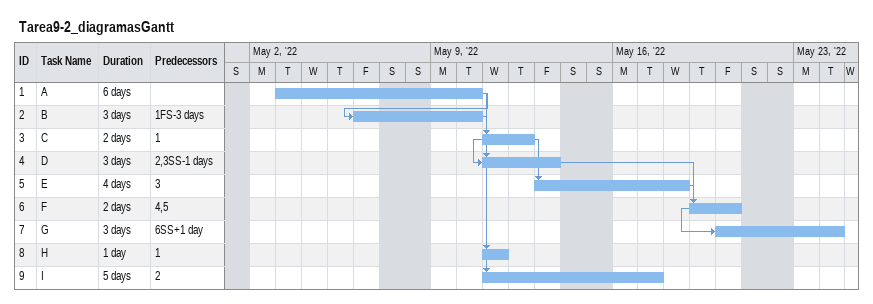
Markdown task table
Tarea9-2_diagramasGantt

| ID | Task | Duration | Start | Finish | Predecessors |
|---|---|---|---|---|---|
| 1 | A | 6d | 2022-05-03 | 2022-05-10 |  |
| 2 | B | 3d | 2022-05-06 | 2022-05-10 | 1FS-3d |
| 3 | C | 2d | 2022-05-11 | 2022-05-12 | 1 |
| 4 | D | 3d | 2022-05-11 | 2022-05-13 | 2, 3SS-1d |
| 5 | E | 4d | 2022-05-13 | 2022-05-18 | 3 |
| 6 | F | 2d | 2022-05-19 | 2022-05-20 | 4, 5 |
| 7 | G | 3d | 2022-05-20 | 2022-05-24 | 6SS+1d |
| 8 | H | 1d | 2022-05-11 | 2022-05-11 | 1 |
| 9 | I | 5d | 2022-05-11 | 2022-05-17 | 2 |
